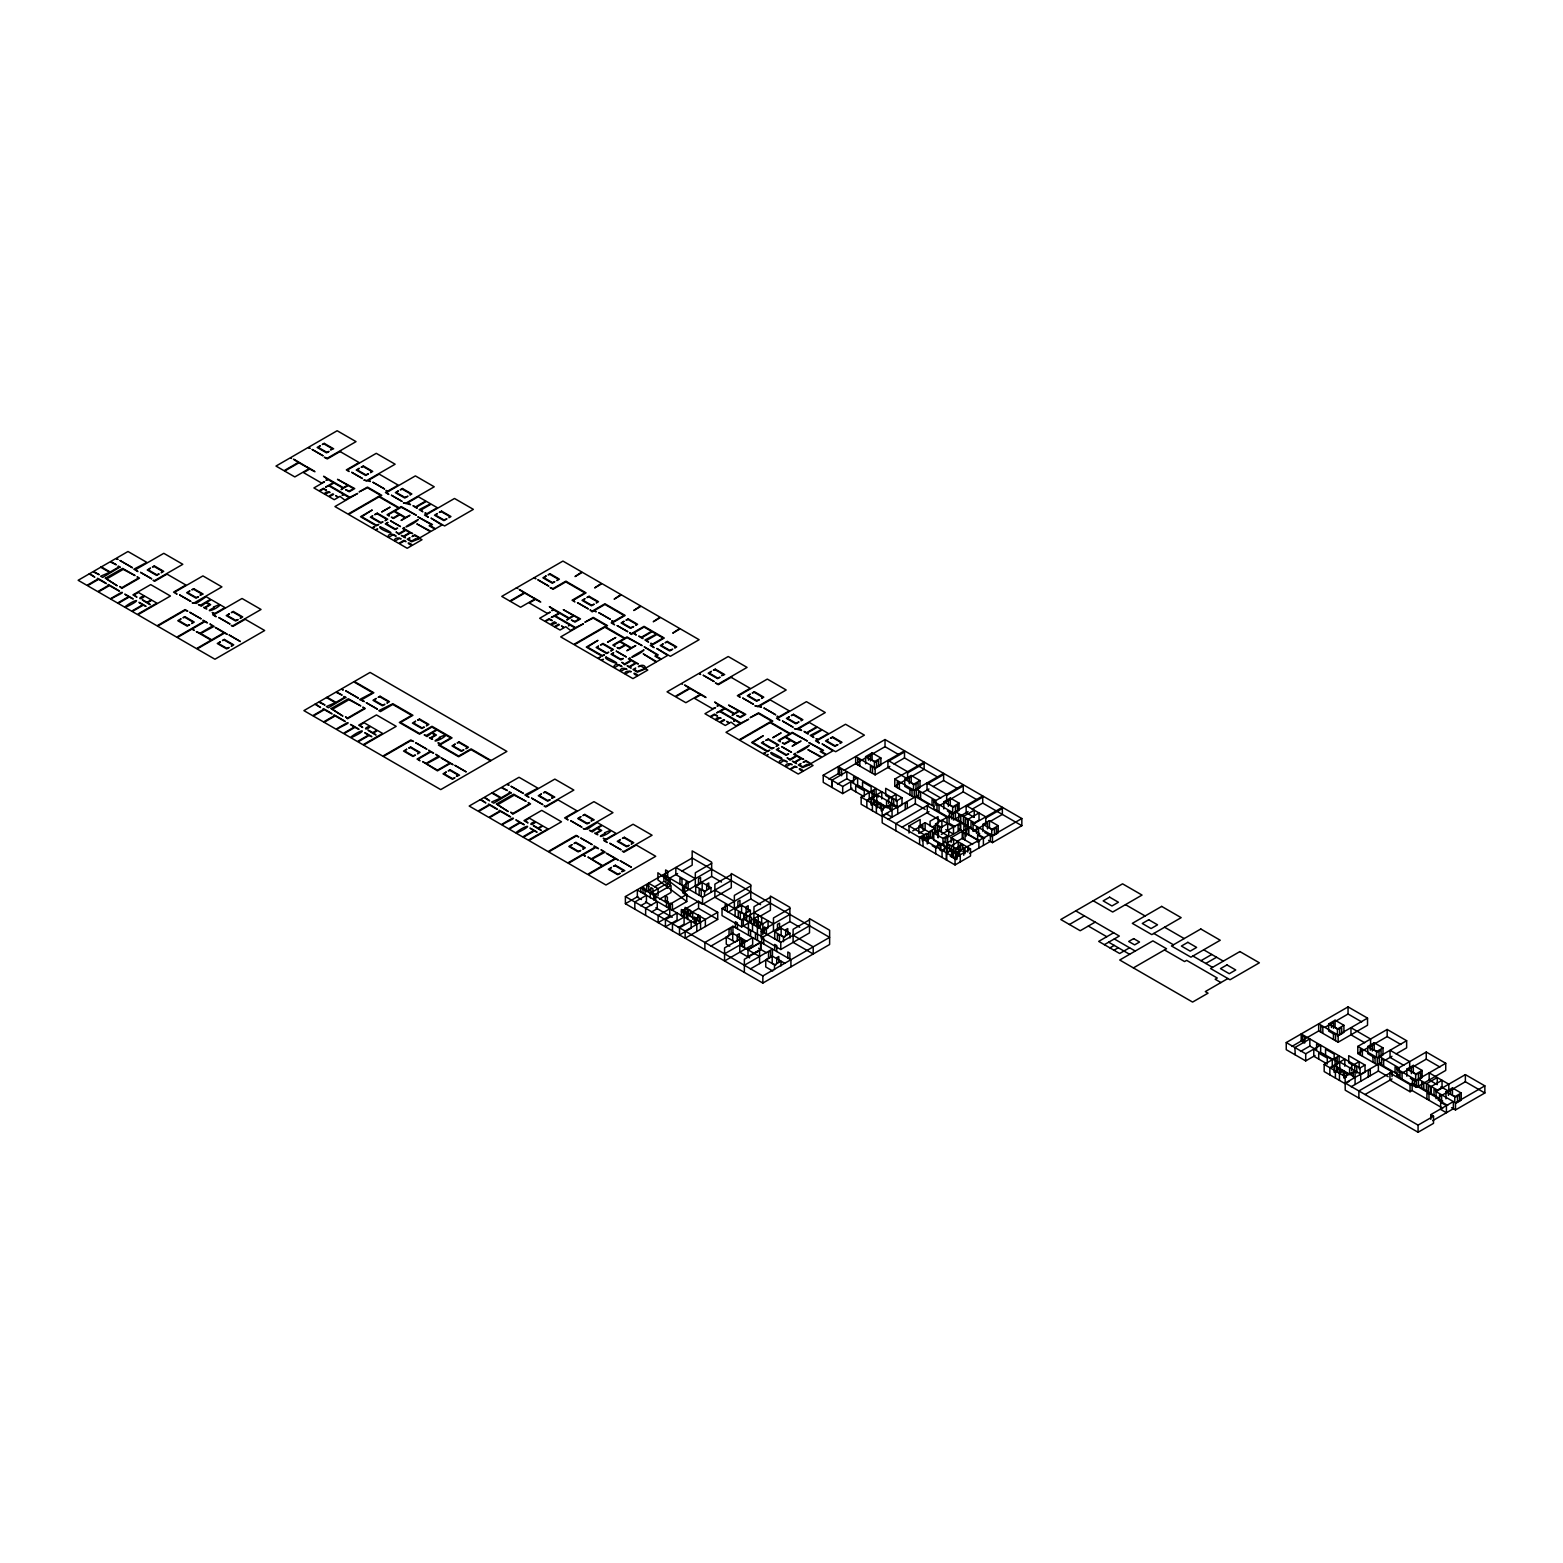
<?xml version="1.0" encoding="UTF-8"?>
<svg xmlns="http://www.w3.org/2000/svg" width="1563" height="1563" viewBox="0 0 1563 1563"><rect width="100%" height="100%" fill="white"/><g stroke="black" fill="none" stroke-linecap="round" stroke-linejoin="round"><path stroke-width="1.5" d="M340.695 451.199L327.292 458.936L324.322 457.236L327.292 458.213L356.032 441.626L337.159 430.743L308.419 447.331L310.197 448.366L307.813 447.682L290.952 457.431L291.421 458.428L290.327 457.783L275.987 466.067L284.036 470.697L298.357 462.414C278.839 450.027 326.022 478.141 298.982 462.785L284.642 471.049L294.821 476.93L309.161 468.646C301.561 463.176 324.83 477.379 309.767 469.017L303.515 472.612L321.372 482.928L324.537 481.814L313.909 487.949L318.989 490.88L323.443 488.301L326.53 490.274L323.267 489.102L319.594 491.231L324.518 494.084C325.28 489.688 333.212 493.439 328.816 492.306L325.143 494.436L328.582 496.409L332.724 493.849L333.661 494.396L329.187 496.78L334.267 499.691L337.94 497.581L335.732 495.588L338.546 497.229L340.011 496.37L344.837 500.14L349.233 497.601L344.173 494.69L342.063 495.197L343.567 494.338L328.894 485.859L325.514 487.109L333.31 482.596L328.25 479.665L325.964 480.271L327.624 479.313L323.58 476.266L343.313 487.656L347.631 485.155L337.51 479.333L354.762 488.574L349.213 491.778L345.599 489.688L349.213 491.075L353.531 488.574L348.256 485.526L341.086 489.668L342.688 488.008L333.935 482.967L329.519 485.507L349.858 497.249L357.673 493.439L334.951 506.568L348.002 514.09L380.532 495.315L367.481 487.773L359.119 491.896L367.481 487.07L381.763 495.315L379.692 496.506L399.171 507.76L401.242 506.549L416.344 515.262L401.242 507.272L394.638 511.081L405.638 517.431C420.681 509.46 390.809 526.672 405.032 517.802L399.835 514.794L393.505 518.467L391.317 517.197L393.505 517.744L399.229 514.442L394.032 511.453L388.308 514.735L389.265 516.005L387.077 514.735L398.545 508.112L379.067 496.858L348.608 514.461L371.72 527.806L374.788 526.751L372.346 528.157L375.12 529.759L377.66 529.017L375.745 530.111L387.839 537.105C389.363 529.388 401.984 539.86 393.036 534.8L388.445 537.457L394.208 540.778C395.087 534.878 405.091 540.485 399.405 538.473L394.814 541.13L398.78 543.416L403.86 540.329L406.048 541.599L403.996 541.13L399.405 543.768L407.201 548.281L411.792 545.624C405.091 542.381 409.232 541.814 412.398 545.272L422.01 539.723L419.9 538.493L411.597 541.794L407.24 539.176L409.955 537.731L408.588 539.235L411.694 541.032L415.875 538.61L417.165 539.352L419.275 538.141L414.898 535.601L412.007 536.558L414.723 534.78L419.9 537.789L430.392 531.713L416.852 523.898L431.017 531.361L434.924 529.115L429.161 525.793L431.232 524.582L417.79 516.825L432.482 524.582L430.392 525.793L435.53 528.763L441.88 525.09L431.017 518.115L444.615 525.969L473.355 509.362L454.501 498.48L425.761 515.067L428.34 517.275L424.511 515.067L426.523 513.914L424.882 512.977L427.148 513.563L437.308 507.682L431.154 504.146L420.994 510.007L422.831 511.785L419.158 509.655L430.548 503.794L426.367 501.371L416.207 507.252C421.014 511.003 407.533 502.7 415.582 506.881L425.742 501.02L418.278 496.721L408.119 502.583L410.541 504.673L403.332 502.837L405.501 503.384L434.24 486.796L415.387 475.894L386.647 492.501L388.816 494.455L385.416 492.501L387.409 491.329L385.944 490.469L388.034 490.977L398.194 485.116L379.184 474.136L369.024 479.997L370.372 481.502L363.847 480.036L366.387 480.798L395.126 464.211L376.273 453.329L347.533 469.916L349.116 471.538L346.302 469.916L359.08 462.531L340.07 451.551M566.451 581.534L553.048 589.271L550.098 587.571L553.048 588.567L565.826 581.182L586.086 592.865L573.289 600.251L574.871 601.892L572.058 600.251L584.836 592.865L565.826 581.905M731.738 676.974L718.335 684.711L715.385 682.992L718.335 683.988L747.075 667.401L728.221 656.519L699.482 673.106L700.634 674.474L698.856 673.458L681.996 683.187L682.464 684.184L681.37 683.559L667.049 691.823L675.079 696.473L689.4 688.189C669.882 675.802 717.085 703.917 690.025 688.541L675.685 696.824L685.864 702.705L700.204 694.421C692.624 688.951 715.874 703.155 700.81 694.773L694.578 698.387L712.415 708.684L715.58 707.59L704.952 713.724L710.032 716.636L714.506 714.057L717.573 716.049L714.311 714.877L710.637 717.007L715.561 719.84C716.323 715.444 724.255 719.214 719.859 718.081L716.186 720.211L719.625 722.184L723.767 719.625L724.704 720.172L720.25 722.536L725.31 725.466L728.983 723.337L726.775 721.344L729.608 722.985L731.054 722.145L735.88 725.896L740.276 723.376L735.235 720.445L733.731 721.325L734.61 720.094L719.937 711.634L716.557 712.865L724.353 708.371L719.293 705.441L717.026 706.046L718.667 705.089L714.623 702.041L734.356 713.431L738.674 710.931L728.553 705.089L745.805 714.35L740.256 717.554L736.642 715.463L740.256 716.831L744.574 714.35L739.299 711.282L732.129 715.424L733.731 713.783L724.978 708.723L720.563 711.282L740.901 723.024L748.716 719.214L725.994 732.324L739.045 739.866L771.575 721.071L758.524 713.549L750.162 717.671L758.524 712.826L772.806 721.071L770.735 722.282L790.214 733.535L792.304 732.324L807.387 741.038L792.304 733.047L785.681 736.857L796.7 743.207C811.744 735.235 781.852 752.428 796.075 743.558L790.898 740.569L784.548 744.222L782.36 742.972L784.548 743.519L790.272 740.217L785.075 737.208L779.351 740.51L780.308 741.78L778.12 740.51L789.608 733.887L770.11 722.634L739.651 740.217L762.764 753.561L765.831 752.506L763.389 753.913L766.163 755.535L768.078 754.421L766.788 755.886L778.882 762.861C780.406 755.163 793.027 765.616 784.098 760.575L779.488 763.213L785.251 766.534C786.13 760.634 796.134 766.261 790.448 764.248L785.857 766.905L789.823 769.191L794.903 766.104L797.091 767.374L795.039 766.886L790.448 769.543L798.244 774.037L802.835 771.399C796.134 768.156 800.276 767.589 803.46 771.028L813.073 765.479L810.943 764.268L802.64 767.57L798.283 764.952L800.998 763.506L799.631 765.01L802.737 766.808L806.918 764.385L808.208 765.128L810.337 763.897L805.941 761.376L803.069 762.314L805.766 760.556L810.943 763.545L821.454 757.488L807.915 749.673L822.06 757.137L825.967 754.87L820.204 751.549L822.275 750.357L808.833 742.581L823.525 750.357L821.435 751.549L826.573 754.519L832.923 750.865L822.06 743.89L835.658 751.725L864.398 735.138L845.544 724.255L816.804 740.842L819.383 743.05L815.554 740.842L817.566 739.69L815.945 738.732L818.191 739.319L828.351 733.457L822.197 729.901L812.037 735.782L813.874 737.541L810.201 735.431L821.591 729.55L817.41 727.147L807.25 733.008C812.076 736.779 798.595 728.475 806.645 732.656L816.804 726.795L809.341 722.477L799.181 728.338L801.585 730.449L794.375 728.612L796.544 729.159L825.284 712.552L806.43 701.67L777.69 718.257L779.859 720.23L776.459 718.257L778.472 717.104L776.987 716.245L779.077 716.753L789.237 710.872L770.227 699.911L760.067 705.773L761.415 707.258L754.89 705.812L757.449 706.574L786.189 689.986L767.316 679.084L738.576 695.691L740.159 697.313L737.345 695.691L750.123 688.306L731.113 677.326M852.03 788.201L842.691 793.594L823.232 782.36L823.232 775.228L885.029 739.553L1021.831 818.543L1021.831 825.674L992.466 842.633L988.578 840.366M865.628 763.76L865.628 756.629L872.095 752.897L880.887 757.977L880.887 765.108L876.042 767.902M625.395 896.576L692.175 858.028L829.621 937.37L762.842 975.937L625.395 896.576L625.395 903.707L762.842 983.068L829.621 944.501L829.621 930.239L809.517 918.634L809.517 932.896L780.777 949.503L763.096 939.285M828.839 779.136L839.722 772.845M843.844 770.481L885.029 746.684L898.666 754.558M823.232 775.228L831.887 780.23L846.833 771.594L846.833 778.726L837.494 784.118M625.395 903.707L637.919 896.478M646.261 891.652L650.442 889.249M654.623 886.846L662.966 882.02M669.218 878.406L677.58 873.58M681.742 871.177L692.175 865.16L692.175 850.897L711.653 862.151L711.653 876.394L682.914 893.001L702.549 904.332L731.289 887.745L731.289 873.483L750.768 884.717L750.768 898.979L728.182 912.03M865.628 756.629L874.42 761.709L880.887 757.977M832.2 787.537L832.2 780.406L842.691 786.463L857.638 777.827L857.638 784.958L878.386 796.954M889.835 766.417L875.143 774.877L855.664 763.643L855.664 756.512L875.143 767.765L904.508 750.807L904.508 757.938L937.78 777.143M711.653 863.323L695.32 872.76L695.32 885.83M887.94 761.572L904.508 751.998M640.615 905.778L646.437 902.418L646.437 895.286L634.812 902.007L634.812 909.138M659.586 899.096L671.015 892.493L671.015 885.361L653.881 895.267L653.881 900.014M711.653 869.262L682.914 885.869L682.914 890.617M894.016 763.994L904.508 757.938M695.711 893.411L695.711 886.28L702.178 882.548L710.97 887.628L710.97 892.375M651.439 912.03L657.261 908.67L657.261 901.538L645.636 908.259L645.636 915.39M640.791 892.453L640.791 887.706L669.648 904.371L686.782 894.466M888.077 812.916L882.118 816.355L861.154 804.261L861.154 797.13L876.101 788.494L876.101 795.626L866.762 801.018M894.778 779.097L924.143 762.138L924.143 769.27L894.778 786.228L894.778 779.097L914.257 790.331L943.622 773.392L943.622 780.523L957.357 788.455M731.289 874.674L714.877 884.15L714.877 897.221L734.356 908.455L734.356 895.384L750.768 885.908M907.575 772.904L924.143 763.33M671.543 910.389L686.782 901.597L686.782 894.407L657.906 872.779L657.906 879.91L686.782 901.538M695.711 886.28L704.503 891.359L710.97 887.628M911.776 790.409L904.743 786.345L904.743 779.214L911.19 775.482L920.001 780.562L920.001 787.693L915.156 790.487M907.243 778.941L909.314 777.749L909.314 783.688M663.435 874.616L702.549 897.201L731.289 880.614M717.691 912.304L685.161 931.079L685.161 938.21L717.691 919.435L717.691 912.304L698.563 901.265L681.409 911.151L700.556 922.209L700.556 929.34M690.944 912.792L698.563 908.396L717.691 919.435M904.743 779.214L913.534 784.294L920.001 780.562M876.433 805.941L881.044 803.284L881.219 810.884M888.624 799.846L886.573 801.038L886.573 806.977L888.624 805.785M861.154 797.13L882.118 809.224L892.043 803.499L892.082 817.156L885.811 813.522M839.605 774.545L839.605 768.605L841.656 769.797L841.656 775.736L838.198 773.744L838.198 766.612L897.084 800.608L902.007 797.755L902.007 804.886L897.084 807.739L890.851 804.144M678.264 927.523L684.086 924.163L684.086 917.032L672.461 923.753L672.461 930.884M927.035 784.138L943.622 774.584M888.175 806.918L890.246 805.726L890.246 809.693M749.869 922.17L741.663 926.918L722.028 915.586L722.028 908.455L750.768 891.848M918.458 795.039L882.196 815.749L955.052 857.813L970.506 848.885L970.506 856.016L955.052 864.945L882.196 822.861L882.118 809.224M922.639 792.617L928.93 788.983M933.131 786.56L943.622 780.523M888.136 819.442L915.351 803.734L925.101 809.36M742.171 920.236L735.118 916.172L735.118 909.041L741.585 905.309L750.377 910.389L750.377 917.52M951.496 818.973L951.496 813.034L949.444 811.842L949.444 817.781L933.893 808.794L933.893 801.663L963.257 784.724L963.257 791.855L940.184 805.16M770.403 897.24L753.991 906.716L753.854 923.401M946.67 795.469L963.257 785.915M735.118 909.041L743.929 914.121L750.377 910.389M943.837 808.911L943.837 801.78L950.304 798.068L959.096 803.128L959.096 810.259L952.649 813.991L947.373 810.943M722.028 908.455L741.663 919.786L770.403 903.18M902.066 827.179L929.008 811.607M790.917 966.852L790.917 959.721L732.949 926.253L704.874 942.469L704.874 949.601M909.002 833.04L909.002 825.909L920.158 819.481L920.158 826.593L912.714 830.891M759.09 915.605L748.443 921.76L748.443 928.891M760.146 916.25L770.403 910.311L770.403 896.068L789.882 907.302L789.882 921.564L761.142 938.152L761.142 931.02L789.882 914.433M729.784 946.182L726.267 944.15L726.267 937.019L732.715 933.287L746.743 941.356M710.891 946.123L728.944 935.709M925.12 822.685L925.12 829.816L918.849 833.431L918.849 826.299L925.12 822.685L934.967 828.37L934.967 833.118M943.837 801.78L952.649 806.86L959.096 803.128M920.783 826.378L922.834 825.205L922.834 829.152M933.893 801.663L953.371 812.916L982.717 795.958L982.717 803.089L1021.831 825.674M935.553 831.047L935.553 823.916L949.112 816.101L979.727 833.763L977.637 834.955L977.637 842.086L979.727 840.894M789.882 908.494L773.47 917.969L773.47 931.04M966.149 806.723L982.717 797.15M932.036 827.198L938.034 823.721L938.034 816.609L930.044 821.22L930.044 825.967M934.967 828.37L928.696 831.985L928.696 836.752M909.002 825.909L924.182 834.681L926.312 833.45L926.312 838.608M922.326 836.928L923.87 836.049L923.87 840.015M926.312 834.642L928.461 833.392L928.461 837.358M935.553 823.916L941.375 827.276L947.706 823.623L947.706 830.754L941.375 834.408M968.044 811.568L953.371 820.047L953.371 812.916M972.245 809.146L982.717 803.089M762.744 931.001L768.078 927.914L768.078 920.783L757.41 926.937L757.41 934.068M724.568 953.84L752.663 937.624L752.663 944.755L724.568 960.971L724.568 947.901L739.787 939.129L739.787 952.199L749.673 957.904M960.268 861.936L960.268 854.805L928.188 836.283L922.991 839.292L922.991 846.423M933.756 833.079L942.958 838.393L942.958 845.524L933.756 840.21L933.756 833.079L938.425 830.383L947.647 835.697L947.647 842.828M925.218 839.194L927.269 838.002L927.269 843.942M935.944 833.001L937.995 831.809L937.995 837.748M928.696 839.116L932.877 836.713M774.701 939.011L774.701 931.88L781.148 928.148L789.96 933.228L789.96 937.995M748.013 949.816L760.868 942.372L760.868 949.503L753.522 953.762M942.958 838.393L947.647 835.697M973.632 823.213L979.024 820.087L979.024 812.955L968.239 819.188L968.239 826.319M951.105 842.457L951.105 837.69L968.826 827.472L968.826 834.603M809.517 919.826L793.105 929.301L793.105 942.372L813.209 953.977L813.209 946.846L793.105 935.241M985.784 818.055L1002.352 808.481M748.013 956.576L760.575 949.327L760.575 942.196L748.013 949.444L748.013 956.947M774.701 931.88L783.493 936.96L789.96 933.228M982.951 831.496L982.951 824.365L989.418 820.634L998.21 825.713L998.21 832.845L993.365 835.638M761.142 931.02L780.777 942.372L809.517 925.765M983.479 825.323L973.007 831.379L973.065 823.154L971.014 821.962L971.014 827.902M985.413 824.131L987.484 822.939L987.484 828.878M989.77 821.689L1002.352 814.421L1002.352 807.309L973.007 824.248L992.466 835.502L1021.831 818.543M957.005 841.422L962.906 838.002M947.276 847.302L942.059 850.311L942.059 857.442M744.359 965.27L772.435 949.054L772.435 956.185L750.377 968.923M946.65 852.949L951.847 849.94L951.847 857.071M958.139 848.279L960.19 847.087M772.767 971.014L765.733 966.95L765.733 959.819L772.2 956.087L784.763 963.296M982.951 824.365L991.743 829.445L998.21 825.713M969.822 853.261L990.356 841.402L990.356 834.271L956.243 852.48L956.243 859.611M765.733 959.819L774.525 964.899L780.992 961.167L780.992 965.914M1069.424 924.495L1084.37 915.879M1095.175 922.111L1080.228 930.727L1060.789 919.513L1122.566 883.837L1142.045 895.071L1112.68 912.03L1093.221 900.776M1113.638 932.759L1098.691 941.395L1119.655 953.508L1129.58 947.784M1104.377 944.677L1119.323 936.042L1075.735 910.877M1109.925 947.881L1114.224 945.4M1113.989 950.226L1118.268 947.745M1133.39 967.907L1166.545 948.761L1152.888 940.867L1119.733 960.014L1192.589 1002.078L1208.043 993.169L1205.307 991.587L1227.893 978.536M1200.99 960.698L1211.774 954.465M1205.776 963.453L1216.561 957.24M1315.05 1055.513L1305.711 1060.906L1286.251 1049.691L1286.251 1042.56L1348.048 1006.885L1367.527 1018.119L1367.527 1025.25L1338.162 1042.208L1318.684 1030.955L1291.859 1046.448M1333.923 1034.12L1328.648 1031.072L1328.648 1023.941L1335.095 1020.229L1343.906 1025.289L1343.906 1032.42L1339.061 1035.234M1324.975 1027.321L1333.493 1022.339L1333.493 1028.278M1335.466 1021.284L1348.048 1014.016L1361.686 1021.889M1286.251 1042.56L1294.906 1047.542L1309.853 1038.926L1309.853 1046.057L1300.514 1051.45M1328.648 1023.941L1337.44 1029.021L1343.906 1025.289M1295.219 1047.738L1305.711 1053.775L1320.657 1045.159L1320.657 1052.29L1339.12 1062.938L1339.12 1055.806L1324.174 1064.442L1324.174 1071.573L1345.137 1083.687L1349.436 1081.205M1318.684 1030.955L1318.684 1023.824L1338.162 1035.077L1367.527 1018.119M1357.798 1046.409L1377.277 1057.663L1377.277 1064.794L1357.798 1053.54L1357.798 1046.409L1387.163 1029.47L1406.641 1040.704L1406.641 1047.835L1396.15 1053.892M1329.781 1068.33L1339.12 1062.938M1374.795 1057.721L1367.762 1053.657L1367.762 1046.526L1374.209 1042.795L1383.001 1047.874L1383.001 1055.005L1378.156 1057.799M1357.798 1053.54L1387.163 1036.582L1400.78 1044.455M1367.762 1046.526L1376.554 1051.606L1383.001 1047.874M1351.643 1067.158L1349.592 1068.35L1349.592 1074.289L1351.643 1073.117M1377.277 1057.663L1406.641 1040.704M1324.174 1064.442L1345.137 1076.555L1355.062 1070.831L1355.101 1084.468M1302.624 1041.876L1302.624 1035.917L1304.675 1037.109L1304.675 1043.049L1301.197 1041.056L1301.197 1033.925L1360.084 1067.92L1365.027 1065.067L1365.027 1072.198L1361.744 1074.094M1351.194 1074.25L1353.265 1073.058L1353.265 1077.024M1381.477 1062.371L1345.215 1083.061L1418.071 1125.126L1433.525 1116.216L1433.525 1123.348L1418.071 1132.257L1345.215 1090.193L1345.137 1076.555M1384.662 1060.515L1391.949 1056.314M1351.155 1086.754L1378.371 1071.046L1388.12 1076.673M1392.027 1076.555L1392.027 1071.808L1358.872 1090.954L1358.872 1098.086M1445.736 1063.289L1426.257 1052.036L1396.912 1068.994L1416.391 1080.228L1445.736 1063.289L1445.736 1070.421L1416.391 1087.36L1396.912 1076.125L1397.127 1067.978L1395.075 1066.806L1395.075 1072.746M1406.856 1076.243L1406.856 1069.112L1413.323 1065.38L1422.115 1070.46L1422.115 1077.591L1417.27 1080.385M1409.318 1068.877L1411.389 1067.685L1411.389 1073.625M1365.085 1094.491L1392.027 1078.939M1396.912 1076.125L1398.924 1074.953L1379.289 1063.621L1379.289 1056.49L1398.924 1067.822L1398.924 1072.589M1402.499 1072.882L1426.257 1059.167L1439.894 1067.041M1406.856 1069.112L1415.668 1074.191L1422.115 1070.46M1440.656 1109.417L1442.727 1108.206L1412.131 1090.544L1410.06 1091.736L1389.956 1080.131L1389.956 1073L1410.06 1084.605L1412.131 1083.413L1442.727 1101.075L1440.656 1102.286L1440.656 1109.417L1446.42 1112.739L1446.42 1105.608L1440.656 1102.286M1436.651 1090.525L1442.043 1087.418L1442.043 1080.287L1431.259 1086.5L1431.259 1093.631M1484.85 1085.855L1465.371 1074.621L1436.006 1091.56L1455.485 1102.814L1484.85 1085.855L1484.85 1092.986L1455.485 1109.945L1451.597 1107.698M1445.97 1098.809L1445.97 1091.697L1452.437 1087.965L1461.229 1093.045L1461.229 1100.157L1456.384 1102.97M1439.816 1096.503L1465.371 1081.752L1484.85 1092.986M1445.97 1091.697L1454.762 1096.757L1461.229 1093.045M1430.79 1119.382L1430.79 1114.634L1453.375 1101.583L1453.375 1108.714L1432.743 1120.632M963.257 791.855L976.875 799.728M940.789 798.009L927.035 790.077L927.035 782.946L946.67 794.297L946.67 801.428M974.003 817.195L966.149 812.662L966.149 805.531L985.784 816.863L985.784 823.994M1125.477 904.645L1145.112 915.977M1164.572 927.23L1184.207 938.562M1203.686 949.796L1223.321 961.147M1364.694 1042.755L1350.96 1034.823L1350.96 1027.692L1370.575 1039.024L1370.575 1046.155M1403.808 1065.341L1390.054 1057.409L1390.054 1050.277L1409.689 1061.609L1409.689 1068.74M1440.949 1086.793L1448.803 1091.326L1448.803 1084.194L1429.168 1072.863L1429.168 1079.974L1437.257 1084.644L1437.257 1077.513L1426.472 1083.745L1426.472 1090.876M875.612 762.06L872.095 760.028L872.095 752.897M914.707 784.646L911.19 782.614L911.19 775.482M953.821 807.211L950.304 805.179L950.304 798.068M992.935 829.797L989.418 827.765L989.418 820.634M1338.631 1029.372L1335.095 1027.34L1335.095 1020.229M1377.726 1051.958L1374.209 1049.926L1374.209 1042.795M1416.84 1074.543L1413.323 1072.511L1413.323 1065.38M1455.954 1097.128L1452.437 1095.096L1452.437 1087.965M955.384 811.764L974.999 823.095M1418.383 1079.076L1438.019 1090.407M934.107 800.666L932.056 799.475L932.056 805.414M984.71 832.512L989.985 835.56M1410.373 1078.275L1415.668 1081.322L1415.668 1074.191M934.107 806.606L916.27 796.309L916.27 789.178L935.905 800.51L935.905 805.258M974.999 830.227L955.384 818.875L955.501 806.391L957.572 805.219L957.572 811.158M1153.807 933.443L1173.442 944.775M1192.921 956.028L1212.536 967.36M1438.019 1097.539L1418.383 1086.207L1418.52 1073.722L1420.591 1072.531L1420.591 1078.47M1392.027 1071.808L1378.371 1063.915L1378.371 1071.046M894.778 786.228L914.257 797.462L914.257 790.331M978.848 834.759L984.69 838.12M1437.94 1099.805L1447.709 1105.451M977.637 834.955L983.401 838.296L983.401 845.407M955.227 826.749L949.112 823.213L949.112 816.101M959.311 829.113L963.394 831.457M967.477 833.821L977.676 839.722M902.007 797.755L885.693 788.319L885.693 795.45L889.777 797.814M1365.027 1065.067L1348.713 1055.65L1348.713 1062.781L1352.796 1065.126M941.102 820.985L927.25 812.994L927.25 805.863L947.041 817.293L947.041 824.424M1164.474 949.952L1184.578 961.558L1186.649 960.366L1217.264 978.028L1215.174 979.239L1220.937 982.56M972.635 844.411L962.222 838.413L962.222 831.282L978.887 840.894L978.887 848.025M945.771 829.621L953.508 834.095L953.508 826.983L941.883 820.262L941.883 827.394M855.645 777.866L853.593 776.674L853.593 782.633M1318.664 1045.198L1316.613 1044.006L1316.613 1049.945M951.105 837.69L970.506 848.885M1430.79 1114.634L1433.525 1116.216M846.833 778.726L852.245 781.852M1309.853 1046.057L1315.245 1049.164M892.082 810.025L871.138 797.931L871.138 805.062M1355.101 1077.356L1334.157 1065.243L1334.157 1072.374M887.237 807.856L876.765 801.819L876.765 794.688L897.709 806.782L897.709 813.913M918.849 826.299L929.047 832.102M960.21 850.096L962.28 851.268M1114.302 938.953L1135.246 951.046M1349.338 1074.641L1339.784 1069.131L1339.784 1062L1360.728 1074.094L1360.728 1081.225M878.211 803.206L880.282 804.398L880.282 808.364M881.219 804.945L883.271 806.137L883.271 810.083M1341.23 1070.518L1343.301 1071.71L1343.301 1075.676M1088.317 926.058L1106.78 936.725M946.572 848.084L944.501 846.892L944.501 850.858M951.418 850.878L949.366 849.686L949.19 845.759L947.139 844.567L947.276 854.433M953.606 852.148L955.657 853.32M1108.675 942.196L1129.619 954.29M932.212 845.72L936.217 848.045M950.245 856.153L955.657 859.279L955.833 848.416L962.749 844.43L962.749 849.178M711.653 876.394L721.481 882.06M750.768 898.979L760.595 904.645M789.882 921.564L799.709 927.23M491.056 760.497L471.088 748.872L458.662 756.043L439.652 745.063L452.059 737.892L431.974 726.287L419.548 733.457L400.538 722.477L412.945 715.307L392.86 703.721L378.793 710.637L380.434 711.595L392.782 704.464L411.636 715.366L399.307 722.477L419.548 734.18L431.896 727.049L436.37 729.647L426.328 735.45L424.198 734.923L427.051 736.564L431.74 733.027L435.198 735.02L430.392 737.795C426.386 736.798 436.194 741.35 431.017 738.146L436.429 735.02L432.365 732.676L436.995 729.999L445.357 734.825L439.262 737.365L440.102 737.853C427.813 743.714 441.391 740.608 445.963 735.177L450.75 737.951L440.707 743.734L437.933 742.855L440.082 744.105L438.422 745.063L458.662 756.766L471.01 749.634L490.43 760.849M695.32 878.699L675.841 867.445L675.841 874.577L689.478 882.45M714.877 890.089L734.356 901.323M753.991 912.655L773.47 923.909M753.854 918.634L762.822 923.831L762.822 930.942M705.695 891.711L702.178 889.679L702.178 882.548M746.86 915.488L741.585 912.44L741.585 905.309M784.665 937.312L781.148 935.28L781.148 928.148M762.803 937.194L743.324 925.941L743.324 918.829L762.803 930.063L762.803 934.811M101.341 566.881L110.172 571.98L118.905 566.959C115.584 564.751 122.656 567.799 119.511 567.31L102.709 577.411L100.657 576.219L109.566 572.351L100.735 567.252M327.097 697.235L335.947 702.334L344.661 697.293C341.34 695.086 348.412 698.133 345.267 697.645L328.464 707.746L326.413 706.554L335.322 702.686L326.491 697.586M492.384 792.656L501.235 797.755L509.948 792.715C506.627 790.526 513.699 793.574 510.554 793.086L493.752 803.167L491.7 801.995L500.609 798.107L491.778 793.008M758.583 948.194L766.495 952.746M648.84 886.397L646.769 885.225L646.769 891.164M686.235 908.377L705.362 919.415L705.362 926.546M775.717 965.25L772.2 963.218L772.2 956.087M726.267 937.019L735.059 942.098L741.507 938.367L741.507 945.498M739.787 945.068L759.559 956.478M641.436 899.546L637.352 897.162L637.352 890.031L696.805 924.358L696.805 931.489M645.539 901.91L651.693 905.446M655.796 907.829L672.207 917.286M1465.371 1074.621L1465.371 1081.752M1459.568 1101.114L1459.568 1095.175L1457.517 1096.366L1457.517 1102.306M1455.485 1102.814L1455.485 1109.945M1454.762 1096.757L1454.762 1101.524M1450.484 1090.271L1450.484 1094.217M1448.432 1091.462L1448.432 1095.409M1441.594 1101.915L1441.594 1095.976L1439.543 1094.784L1439.543 1100.723M1436.006 1098.691L1436.084 1090.486L1434.013 1089.294L1434.013 1095.233M1430.36 1093.104L1430.36 1087.164L1428.289 1085.972L1428.289 1091.931M1428.973 1100.274L1428.973 1094.315L1426.921 1093.143L1426.921 1099.082M1426.257 1052.036L1426.257 1059.167M1423.776 1089.313L1423.776 1083.374L1421.724 1082.182L1421.724 1088.122M1418.071 1125.126L1418.071 1132.257M1416.391 1080.228L1416.391 1087.36M1414.515 1086.285L1414.515 1080.346L1412.464 1079.154L1412.464 1085.093M1412.131 1083.413L1412.131 1090.544M1410.06 1084.605L1410.06 1091.736M1402.07 1079.095L1402.07 1073.156L1400.018 1071.964L1400.018 1077.903M1387.163 1029.47L1387.163 1036.582M1383.626 1066.142L1383.626 1060.183L1381.575 1059.011L1381.575 1064.95M1381.086 1056.119L1381.086 1050.18L1379.015 1051.371L1379.015 1057.311M1376.554 1051.606L1376.554 1056.354M1375.03 1063.485L1375.03 1057.545L1372.978 1056.354L1372.978 1062.293M1372.334 1051.02L1372.334 1045.08L1370.263 1046.272L1370.263 1050.219M1370.302 1075.696L1370.302 1069.756L1368.25 1070.948L1368.25 1076.887M1362.369 1056.178L1362.369 1050.238L1360.318 1049.047L1360.318 1054.986M1360.084 1067.92L1360.084 1075.051M1359.126 1068.799L1359.126 1061.668L1351.643 1065.986L1351.643 1070.733M1356.782 1073.136L1356.782 1067.197L1354.73 1066.005L1354.73 1071.944M1348.048 1006.885L1348.048 1014.016M1346.29 1077.415L1346.29 1073.449L1344.239 1072.257L1344.239 1078.196M1344.805 1066.22L1344.805 1059.108L1329.859 1067.724L1329.859 1074.856M1344.063 1077.747L1344.063 1070.616L1339.452 1073.273L1339.452 1080.404M1341.699 1033.69L1341.699 1027.751L1339.647 1028.942L1339.647 1034.882M1339.999 1073.019L1339.999 1068.271L1335.408 1070.929L1335.408 1078.06M1339.159 1073.293L1339.159 1069.326L1337.107 1068.135L1337.107 1072.101M1338.162 1035.077L1338.162 1042.208M1337.44 1029.021L1337.44 1036.152M1337.166 1064.071L1337.166 1058.131L1335.095 1059.323L1335.095 1065.263M1336.697 1068.936L1336.697 1064.97L1334.646 1066.161L1334.646 1072.101M1335.525 1040.684L1335.525 1034.745L1333.454 1033.553L1333.454 1039.493M1334.157 1058.092L1334.157 1054.126L1325.561 1049.183L1325.561 1055.123M1332.262 1066.904L1332.262 1059.773L1313.78 1049.125L1313.78 1056.236L1327.28 1064.032L1327.28 1058.092L1318.703 1053.13L1318.703 1059.089M1331.422 1023.531L1331.422 1027.497M1322.826 1033.358L1322.826 1027.419L1320.774 1026.227L1320.774 1032.166M1305.711 1053.775L1305.711 1060.906M1294.906 1047.542L1295.219 1054.849M996.549 833.802L996.549 827.862L994.498 829.054L994.498 834.994M992.466 835.502L992.466 842.633M991.743 829.445L991.743 836.576M978.575 834.603L978.575 828.664L976.523 827.472L976.523 833.411M974.237 817.332L974.237 810.201L963.453 816.414L963.453 823.545M968.259 834.916L968.259 828.976L966.188 830.168L966.188 836.107M967.771 847.322L967.771 852.069M967.341 825.792L967.341 819.852L965.27 818.66L965.27 824.6M965.954 830.969L965.954 827.003L963.902 825.811L963.902 829.777M965.035 840.034L965.035 834.095L962.984 832.903L962.984 838.843M965.035 848.885L965.035 853.652M963.746 848.142L963.746 855.274M962.28 849.295L962.28 845.329L960.21 844.137L960.19 851.054M960.776 822.001L960.776 816.062L958.705 814.87L958.705 820.809M960.17 830.266L960.17 824.307L958.119 825.498L958.119 831.438M959.565 855.313L959.565 850.565L943.818 841.48L943.818 846.228M959.154 855.957L959.154 851.991L957.103 853.183L957.103 859.122M958.197 848.924L958.197 841.793L951.281 845.778L951.281 850.546M955.423 853.32L955.423 849.354L953.352 848.181L953.606 858.087M955.052 857.813L955.052 864.945M953.586 846.267L953.586 839.136L946.67 843.121L946.65 860.08M952.649 806.86L952.649 813.991M951.554 856.895L951.554 849.764L946.338 852.773L946.338 859.904M948.37 800.373L948.37 806.313M947.217 843.082L947.217 837.123L945.146 838.315L945.146 842.281M941.375 827.276L941.375 832.024M940.906 850.76L940.906 843.629L935.69 846.638L935.69 853.769M940.027 850.233L940.027 844.294L937.956 843.102L937.956 847.068M939.5 831.34L939.5 827.374L937.429 826.202L937.429 832.141M939.05 811.783L939.05 805.844L936.999 804.652L936.999 810.591M938.425 830.383L938.425 837.514M932.642 836.83L932.642 830.891L930.591 832.083L930.591 838.022M928.188 836.283L928.188 843.414M924.182 834.681L924.182 839.429M922.326 840.894L922.326 835.736L919.591 837.338L919.591 844.469M920.607 798.81L920.607 792.871L918.556 791.679L918.556 797.618M918.067 788.807L918.067 782.868L916.016 784.04L916.016 789.979M915.351 803.734L915.351 796.602L929.008 804.496L895.853 823.623L895.853 830.754M913.534 784.294L913.534 789.041M912.011 796.173L912.011 790.233L909.959 789.041L909.959 794.981M907.282 808.384L907.282 802.444L905.231 803.636L905.231 809.575M899.35 788.866L899.35 782.926L897.299 781.734L897.299 787.674M897.084 800.608L897.084 807.739M896.107 801.467L896.107 794.336L888.624 798.654L888.624 803.421M893.762 805.824L893.762 799.885L891.711 798.693L891.711 804.632M885.029 739.553L885.029 746.684M881.786 798.908L881.786 791.777L866.84 800.412L866.84 807.543M878.68 766.378L878.68 760.439L876.628 761.63L876.628 767.57M876.999 808.091L876.999 800.959L872.388 803.616L872.388 810.748M876.433 813.073L876.159 802.014L874.088 800.823L874.088 804.789M875.143 767.765L875.143 774.877M874.42 761.709L874.42 768.84M874.147 796.759L874.147 790.819L872.095 792.011L872.095 797.951M873.678 801.604L873.678 797.658L871.626 798.83L871.626 804.789M872.506 773.353L872.506 767.413L870.454 766.222L870.454 772.161M871.138 792.754L871.138 786.814L862.542 781.852L862.542 787.791M870.474 760.966L870.474 755.027L868.422 756.199L868.422 760.165M869.243 799.592L869.243 792.461L850.78 781.793L850.78 788.924L864.28 796.72L864.28 790.78L855.684 785.818L855.684 791.757M859.806 766.026L859.806 760.087L857.755 758.895L857.755 764.835M842.691 786.463L842.691 793.594M831.887 780.23L831.887 787.361M789.882 959.115L789.882 953.176L787.83 951.984L787.83 957.924M787.752 934.498L787.752 928.559L785.701 929.751L785.701 935.69M783.493 936.96L783.493 941.708M780.777 942.372L780.777 949.503M779.546 929.086L779.546 923.147L777.475 924.339L777.475 930.278M779.429 941.59L779.429 935.651L777.378 934.459L777.378 940.398M778.784 962.437L778.784 956.497L776.733 957.689L776.733 963.629M776.752 951.535L776.752 945.595L774.681 944.404L774.681 950.343M774.525 964.899L774.525 969.646M770.579 957.025L770.579 951.066L768.527 952.258L768.527 958.197M766.378 934.049L766.378 928.109L764.327 926.918L764.327 932.857M763.721 944.013L763.721 938.074L761.669 936.882L761.669 942.821M762.842 975.937L762.842 983.068M761.669 923.147L761.669 917.207L758.231 915.234L758.231 921.174M760.341 928.637L760.341 922.698L758.289 921.506L758.289 927.445M759.559 963.609L759.559 950.538L744.359 959.311L744.359 972.381M757.918 928.129L757.918 920.998L752.506 924.124L752.506 931.235M757.508 940.438L757.508 934.498L755.457 933.306L755.457 939.246M756.609 926.488L756.609 920.548L754.558 919.357L754.558 925.296M751.51 923.538L751.51 917.598L749.459 916.406L749.459 922.346M750.592 936.432L750.592 930.493L748.521 929.301L748.521 935.241M748.189 911.659L748.189 905.719L746.118 906.911L746.118 912.851M746.606 920.705L746.606 914.765L744.555 913.574L744.555 919.532M744.457 947.764L744.457 941.825L742.405 940.633L742.405 946.572M743.929 914.121L743.929 918.868M741.663 919.786L741.663 926.918M740.315 919.005L740.315 913.066L738.264 911.874L738.264 917.813M739.963 906.247L739.963 900.308L737.912 901.499L737.912 907.439M739.319 939.637L739.319 933.697L737.248 934.889L737.248 940.828M737.423 928.832L737.423 922.893L735.372 921.701L735.372 927.641M732.949 926.253L732.949 933.385M732.715 933.287L732.715 940.418M731.113 934.225L731.113 928.285L729.042 929.477L729.042 935.416M727.264 911.463L727.264 905.524L725.212 904.352L725.212 910.291M708.762 888.898L708.762 882.958L706.71 884.15L706.71 890.089M704.503 891.359L704.503 896.107M702.549 897.201L702.549 904.332M701.201 896.42L701.201 890.48L699.149 889.288L699.149 895.228M700.556 883.486L700.556 877.546L698.505 878.738L698.505 884.678M699.99 921.877L699.99 915.938L697.938 914.765L697.938 920.705M699.716 923.284L699.716 916.152L694.89 918.946L694.89 923.694M698.563 901.265L698.563 908.396M696.258 924.046L696.258 918.106L694.187 916.914L694.187 922.854M692.663 919.22L692.663 912.089L687.837 914.863L687.837 919.611M690.494 916.406L690.494 910.467L688.443 909.275L688.443 915.215M688.15 888.898L688.15 882.958L686.098 881.766L686.098 887.706M687.173 914.472L687.173 908.533L685.102 907.341L685.102 913.28M686.743 918.556L686.743 912.616L684.692 911.444L684.692 917.383M683.422 916.641L683.422 910.701L681.351 909.51L681.409 915.918M681.976 885.322L681.976 879.383L679.925 878.191L679.925 884.13M672.442 910.311L672.442 904.371L670.39 903.18L670.39 909.119M669.648 904.371L669.648 909.119M668.554 908.044L668.554 902.105L666.483 900.933L666.483 906.872M667.694 877.077L667.694 871.138L665.623 869.946L665.623 875.886M667.381 888.018L667.381 883.251L650.228 893.157L650.228 897.904M667.381 903.043L667.381 897.103L665.31 895.931L665.31 901.871M658.043 895.775L658.043 888.644L648.586 883.193L648.84 892.356M655.776 900.679L655.776 894.739L653.705 893.548L653.705 899.487M652.943 894.72L652.943 888.78L650.892 887.589L650.892 893.528M645.031 894.485L645.031 888.546L642.979 887.354L642.979 893.294M89.169 573.914L78.15 580.283L86.942 585.344L97.961 578.994C93.292 574.969 118.475 590.755 98.586 579.345L87.548 585.715L97.766 591.596L108.785 585.226C103.119 580.752 135.121 600.368 109.41 585.597L98.371 591.947L110.27 598.824L121.289 592.455C126.134 591.83 114.373 596.48 110.875 599.176L117.557 603.025L128.596 596.675C114.9 588.118 143.327 604.451 129.201 597.027L118.182 603.396L124.591 607.089C136.704 597.769 143.581 599 125.196 607.44L131.644 611.153L142.663 604.803C130.159 597.105 153.897 610.351 143.288 605.155L132.269 611.524L137.27 614.415L156.867 603.103L151.845 600.212L147.645 602.634C158.469 610.215 131.82 593.784 147.039 602.283L151.24 599.86L144.792 596.128C140.279 600.563 136.489 598.297 144.167 595.777L138.365 592.436L134.164 594.858L136.938 597.164L132.933 594.858L150.693 584.601L170.445 596.011L137.896 614.767L157.003 625.806L185.098 609.59L187.814 611.172L185.098 610.312L157.629 626.157L176.717 637.176L204.167 621.332C198.521 617.151 213.35 626.099 204.792 621.683L192.542 628.756L194.222 630.436L191.917 629.108L177.322 637.528L196.489 648.606L211.083 640.166L196.274 631.628L200.142 633.152L212.392 626.079L209.95 623.95L214.111 626.353L200.767 633.503L211.689 639.814L223.958 632.741C198.657 617.776 237.791 639.795 224.564 633.093L197.114 648.958L214.932 659.234L264.675 630.514L245.254 619.3L232.907 626.411L231.246 625.454L232.907 625.708L261.041 609.472L242.031 598.492L213.897 614.728L216.143 616.74L212.666 614.728L214.326 613.751L212.177 612.52L214.952 613.399L224.994 607.597L220.207 604.842C215.635 610.254 202.057 613.36 214.346 607.519L213.486 607.03L219.582 604.49L211.239 599.664L206.609 602.341L210.673 604.686L205.261 607.812C210.438 611.016 200.631 606.444 204.636 607.46L209.442 604.686L205.984 602.693L201.275 606.229L198.442 604.588L200.572 605.096L210.614 599.313L206.14 596.714L196.371 603.396L192.151 602.869L193.792 603.123L221.926 586.887L202.916 575.907L174.782 592.143L177.029 594.155L173.552 592.143L185.88 585.011L167.026 574.129L154.678 581.26L153.037 580.303L154.678 580.537L182.812 564.302L163.802 553.322L135.668 569.557L137.915 571.57L133.812 569.206L146.844 562.387L127.99 551.505L116.19 558.323L118.065 559.398L115.564 558.675L110.68 561.488L116.346 564.771L110.055 561.859L93.526 571.394L99.211 574.676L92.92 571.745L89.794 573.562L94.815 577.157L89.169 573.914M120.136 560.589L132.367 567.662L120.136 560.589M312.248 449.538L322.896 455.693L312.248 449.538M320.239 445.67L317.152 447.448L326.569 452.879L329.07 451.433L326.569 452.176L318.383 447.448L320.239 445.67M324.225 443.364L322.291 444.478L324.225 444.087L332.411 448.796L330.516 449.89L333.642 448.796L324.225 443.364M105.385 578.232L117.147 585.734L106.636 578.955L123.164 569.42L135.043 575.555L122.617 568.385L105.385 578.232M140.592 572.41L151.591 578.759L140.592 572.41M150.322 568.19L147.235 569.967L156.632 575.418L159.152 573.953L156.632 574.696L148.465 569.967L150.322 568.19M154.307 565.884L152.373 566.998L154.307 566.607L162.493 571.316L161.204 572.781L163.724 571.316L154.307 565.884M119.823 586.574L121.777 588.411L139.537 578.154L137.095 576.747L138.306 578.154L121.777 587.708L119.823 586.574M351.792 472.378L362.401 478.493L351.792 472.378M359.08 468.392L356.247 470.033L365.664 475.465L368.458 473.863L365.664 474.761L357.497 470.033L359.08 468.392M363.339 465.95L361.131 467.22L363.339 466.653L371.506 471.381L370.509 472.671L372.736 471.381L363.339 465.95M373.049 482.322L384.498 488.926L373.049 482.322M179.706 594.995L190.706 601.325L179.706 594.995M189.748 590.951L186.642 592.729L196.059 598.18L198.579 596.714L196.059 597.457L187.873 592.729L189.748 590.951M193.714 588.645L191.8 589.759L193.714 589.368L201.901 594.077L200.005 595.171L203.131 594.077L193.714 588.645M398.135 491.016L395.361 492.619L404.778 498.05L407.963 496.213L404.778 497.327L396.592 492.619L398.135 491.016M402.433 488.516L400.187 489.825L402.433 489.239L410.62 493.967L410.014 495.022L411.851 493.967L402.433 488.516M391.492 495.295L401.886 501.293L391.492 495.295M189.865 612.344L200.982 618.753L189.865 612.344M180.878 618.928L177.772 620.706L187.189 626.157L189.709 624.712L187.189 625.434L179.003 620.706L180.878 618.928M184.864 616.623L182.93 617.737L184.864 617.346L193.031 622.074L191.761 623.52L194.261 622.074L184.864 616.623M371.994 510.124L360.525 516.728L376.312 525.852L378.754 524.445L376.312 525.148L361.756 516.728L371.994 510.124M372.6 515.849L370.372 517.138L380.825 523.175L383.033 521.905L380.825 522.452L371.603 517.138L372.6 515.849M377.25 513.152L374.671 514.657L377.25 513.875L386.471 519.19L385.084 520.713L387.702 519.19L377.25 513.152M389.871 507.252L381.86 511.863L389.871 507.252M218.82 617.561L229.82 623.911L218.82 617.561M229.312 613.79L226.205 615.588L235.622 621.019L238.143 619.573L235.622 620.296L227.456 615.588L229.312 613.79M233.297 611.485L231.363 612.598L233.297 612.208L241.464 616.936L240.194 618.381L242.714 616.936L233.297 611.485M380.337 526.751C375.53 528.568 406.341 539.469 380.337 526.751M387.761 522.452L385.26 523.898L395.107 529.583L397.608 528.138L395.107 528.861L386.51 523.898L387.761 522.452M390.555 520.85L400.402 526.516L390.555 520.85M396.26 532.123L398.956 534.39L405.716 530.306L409.721 532.612L403.41 536.246C396.572 533.022 409.584 540.544 404.036 536.617L410.327 532.963L412.671 533.608L403.86 528.509L404.348 527.532L402.629 528.509L405.11 529.955L398.799 533.589L396.26 532.123M418.024 519.619C392.372 533.569 415.387 523.918 418.024 519.619M437.249 513.582L434.475 515.184L443.892 520.616L446.94 518.857L443.892 519.912L435.706 515.184L437.249 513.582M441.548 511.101L439.301 512.41L441.548 511.824L449.734 516.532L448.991 517.666L450.965 516.532L441.548 511.101M229.194 635.047L240.272 641.455L229.194 635.047M220.344 641.729L217.257 643.507L226.674 648.938L229.175 647.492L226.674 648.235L218.488 643.507L220.344 641.729M224.33 639.423L222.415 640.537L224.33 640.127L232.516 644.855L231.226 646.301L233.747 644.855L224.33 639.423M314.925 704.249L303.906 710.618L312.698 715.698L323.717 709.328C319.047 705.304 344.231 721.11 324.342 709.68L313.323 716.049L323.521 721.93L334.541 715.58C328.875 711.106 360.897 730.702 335.166 715.932L324.147 722.301L336.025 729.159L347.045 722.79C351.89 722.165 340.128 726.815 336.651 729.511L343.332 733.379L354.352 727.01C340.656 718.472 369.083 734.786 354.957 727.362L343.938 733.731L350.346 737.423C362.46 728.104 369.337 729.335 350.972 737.775L357.399 741.507L368.419 735.138C355.915 727.44 379.653 740.686 369.044 735.489L358.025 741.858L363.026 744.75L382.622 733.438L377.601 730.546L373.401 732.969C384.224 740.549 357.575 724.118 372.795 732.617L376.996 730.195L370.548 726.482C366.035 730.898 362.245 728.632 369.923 726.111L364.12 722.77L359.92 725.193L362.694 727.498L358.689 725.193L376.449 714.936L396.201 726.346L363.651 745.102L382.779 756.14L410.854 739.944L413.57 741.507L410.854 740.647L383.384 756.512L440.727 789.608L506.9 751.412L370.079 672.422L354.371 681.488L373.85 692.741L361.424 699.892L364.296 701.553L359.568 699.54L372.6 692.741L353.746 681.839L341.945 688.658L343.215 690.104L341.32 689.009L336.436 691.842L342.121 695.125L335.811 692.194L319.301 701.728L324.987 705.011L318.676 702.08L315.55 703.897L320.571 707.511L314.925 704.249M516.083 588.118L501.762 596.402L509.792 601.032L524.113 592.768C504.595 580.361 551.798 608.476 524.738 593.119L510.398 601.384L520.577 607.265L534.917 599C527.337 593.53 550.586 607.733 535.523 599.352L529.29 602.966L547.128 613.263L550.293 612.149L539.665 618.284L544.745 621.214L549.219 618.635L552.286 620.628L549.023 619.456L545.35 621.566L550.274 624.419L554.357 621.8L556.428 623.012L550.899 624.77L554.337 626.763L558.479 624.184L559.417 624.731L554.963 627.115L560.023 630.045L563.696 627.916L561.488 625.923L564.321 627.564L565.767 626.724L570.593 630.475L574.989 627.935L569.948 625.024L568.444 625.884L569.323 624.672L554.65 616.193L551.27 617.444L559.066 612.95L554.005 610.019L551.739 610.605L553.38 609.668L549.336 606.62L569.069 617.991L573.387 615.509L563.266 609.668L580.518 618.909L574.969 622.113L571.355 620.042L574.969 621.41L579.287 618.909L574.012 615.861L566.841 620.003L568.444 618.362L559.691 613.302L555.275 615.842L575.614 627.584L583.429 623.774L560.707 636.903L573.758 644.444L606.288 625.649L593.237 618.127L584.875 622.23L593.237 617.405L607.519 625.649L605.448 626.841L624.926 638.095L627.017 636.903L642.1 645.617L627.017 637.606L620.394 641.436L631.413 647.785C646.457 639.795 616.564 657.007 630.788 648.137L625.61 645.148L619.261 648.801L617.072 647.531L619.261 648.078L624.985 644.796L619.788 641.787L614.064 645.089L615.021 646.34L612.833 645.089L624.321 638.446L604.822 627.212L574.363 644.796L597.476 658.14L600.544 657.085L598.101 658.492L600.876 660.094L603.416 659.352L601.501 660.446L613.595 667.44C615.119 659.723 627.74 670.195 618.811 665.135L614.2 667.792L619.964 671.113C620.843 665.213 630.846 670.84 625.161 668.827L620.57 671.465L624.536 673.751C625.395 668.866 634.91 672.754 629.752 671.465L625.161 674.122L632.956 678.616L637.548 675.958C630.846 672.715 634.988 672.168 638.173 675.607L647.785 670.058L645.656 668.827L637.352 672.149L632.995 669.511L635.711 668.085L634.344 669.589L637.45 671.367L645.05 668.476L640.654 665.936C633.933 669.003 644.112 661.501 645.656 668.124L656.167 662.067L643.233 653.881L656.773 661.696L660.68 659.449L654.917 656.128L656.988 654.917L644.171 646.808L658.238 654.917L656.147 656.128L661.286 659.098L667.635 655.425L656.773 648.45L670.371 656.304L699.11 639.716L680.257 628.814L672.754 633.152L679.631 628.463L660.621 617.483L653.256 621.742L659.996 617.131L641.143 606.249L633.777 610.488L640.517 605.877L621.507 594.897L614.142 599.157L620.902 594.546L602.029 583.663L594.663 587.903L601.423 583.312L582.393 572.332L575.028 576.571L581.788 571.96L562.934 561.078L534.194 577.685L535.953 578.701L533.569 578.036L516.708 587.766L517.802 588.411L516.083 588.118M345.892 690.924L358.122 697.997L345.892 690.924M538.024 579.893L548.652 586.027L538.024 579.893M545.995 576.005L542.908 577.802L552.325 583.233L554.826 581.788L552.325 582.511L544.139 577.802L545.995 576.005M549.981 573.699L548.066 574.813L549.981 574.422L558.167 579.15L556.877 580.596L559.398 579.15L549.981 573.699M331.141 708.567L342.903 716.069L332.391 709.289L348.92 699.755L360.799 705.909L348.373 698.739L331.141 708.567M366.348 702.744L377.347 709.094L366.348 702.744M376.077 698.524L372.99 700.322L382.407 705.753L384.908 704.307L382.407 705.03L374.221 700.322L376.077 698.524M380.063 696.238L378.148 697.332L380.063 696.942L388.249 701.67L386.96 703.116L389.48 701.67L380.063 696.238M345.579 716.909L347.533 718.746L365.293 708.508L362.85 707.101L364.062 708.508L347.533 718.042L345.579 716.909M577.548 602.712L588.157 608.828L577.548 602.712M584.836 598.746L582.022 600.368L591.42 605.799L594.214 604.197L591.42 605.096L583.253 600.368L584.836 598.746M589.095 596.284L586.887 597.554L589.095 597.007L597.261 601.716L596.265 603.005L598.512 601.716L589.095 596.284M590.208 610.019L592.162 611.856L594.155 610.703L596.128 611.836L594.78 610.332L604.94 604.471L623.95 615.451L613.79 621.312L611.7 620.824L613.184 621.683L611.172 622.836L614.572 624.809L612.403 622.836L625.18 615.451L604.94 603.767L592.162 611.133L590.208 610.019M598.805 612.676L610.254 619.28L598.805 612.676M415.504 721.285L412.398 723.083L421.815 728.514L424.335 727.069L421.815 727.791L413.648 723.083L415.504 721.285M419.49 718.98L417.555 720.094L419.49 719.703L427.656 724.431L426.386 725.877L428.907 724.431L419.49 718.98M623.891 621.351L621.117 622.953L630.534 628.385L633.718 626.548L630.534 627.681L622.348 622.953L623.891 621.351M628.209 618.87L625.962 620.159L628.209 619.573L636.375 624.301L635.77 625.356L637.606 624.301L628.209 618.87M617.248 625.63L627.642 631.628L617.248 625.63M415.621 742.699L426.738 749.107L415.621 742.699M406.634 749.263L403.528 751.061L412.945 756.492L415.465 755.046L412.945 755.789L404.778 751.061L406.634 749.263M410.62 746.977L408.685 748.071L410.62 747.681L418.786 752.409L417.516 753.854L420.037 752.409L410.62 746.977M597.75 640.459L586.281 647.082L602.068 656.206L604.51 654.799L602.068 655.483L587.512 647.082L597.75 640.459M598.355 646.183L596.128 647.473L606.581 653.51L608.789 652.24L606.581 652.806L597.359 647.473L598.355 646.183M603.005 643.507L600.426 644.991L603.005 644.21L612.227 649.544L610.84 651.048L613.478 649.544L603.005 643.507M615.627 637.587L607.616 642.198L615.627 637.587M629.713 632.82L631.257 634.441L633.269 633.269L636.297 635.027L633.894 632.917L644.054 627.056L651.517 631.354L641.358 637.235C633.308 633.035 646.789 641.338 641.963 637.587L652.123 631.726L656.304 634.129L644.913 640.009L648.586 642.119L646.75 640.342L656.909 634.48L663.064 638.036L652.904 643.897L650.657 643.311L652.279 644.249L650.267 645.421L654.096 647.629L651.517 645.421L664.295 638.036L644.054 626.333L631.257 633.718L629.713 632.82M428.79 750.299L429.942 751.666L417.067 759.09L419.978 760.79L418.298 759.09L430.548 752.018L433.654 753.112L428.79 750.299M422.655 761.611L437.464 770.872L450.32 763.447C463.547 770.149 424.413 748.11 449.714 763.076L437.464 770.149L426.523 763.838L439.867 756.687L435.725 754.284L438.148 756.414L425.898 763.486L422.655 761.611M455.067 744.125L451.981 745.922L461.378 751.354L463.898 749.908L461.378 750.65L453.211 745.922L455.067 744.125M459.053 741.839L457.119 742.933L459.053 742.542L467.22 747.27L465.95 748.716L468.47 747.27L459.053 741.839M606.092 657.085C601.286 658.902 632.097 669.804 606.092 657.085M613.536 652.806L611.016 654.233L620.863 659.918L623.363 658.472L620.863 659.215L612.266 654.233L613.536 652.806M616.33 651.185L626.157 656.851L616.33 651.185M622.015 662.458L624.712 664.724L631.491 660.641L635.477 662.946L629.186 666.6C622.328 663.357 635.36 670.879 629.791 666.952L636.102 663.318L638.427 663.943L629.615 658.863L630.104 657.867L628.385 658.863L630.866 660.289L624.575 663.923L622.015 662.458M643.78 649.974C618.127 663.904 641.143 654.252 643.78 649.974M663.005 643.936L660.231 645.539L669.648 650.97L672.696 649.212L669.648 650.247L661.462 645.539L663.005 643.936M667.303 641.436L665.057 642.745L667.303 642.159L675.49 646.887L674.747 648.02L676.72 646.887L667.303 641.436M454.95 765.401L466.028 771.79L454.95 765.401M446.1 772.063L443.013 773.841L452.43 779.292L454.931 777.827L452.43 778.569L444.244 773.841L446.1 772.063M450.085 769.758L448.171 770.872L450.085 770.481L458.272 775.189L456.376 776.283L459.502 775.189L450.085 769.758M480.212 799.689L469.193 806.039L477.985 811.119L489.004 804.75C484.335 800.725 509.518 816.531 489.629 805.101L478.61 811.471L488.809 817.371L499.828 811.002C494.162 806.528 526.184 826.124 500.453 811.353L489.434 817.723L501.313 824.58L512.332 818.231C517.177 817.605 505.416 822.236 501.938 824.951L508.62 828.8L519.639 822.431C505.943 813.893 534.37 830.227 520.245 822.802L509.225 829.152L515.634 832.845C527.747 823.525 534.624 824.756 516.259 833.216L522.687 836.928L533.706 830.559C521.202 822.88 544.94 836.127 534.331 830.93L523.312 837.28L528.314 840.171L547.91 828.878L542.889 825.987L538.688 828.41C549.512 835.971 522.863 819.54 538.082 828.038L542.283 825.616L535.835 821.904C531.322 826.339 527.532 824.053 535.21 821.552L529.408 818.191L525.207 820.614L527.981 822.919L523.976 820.614L541.736 810.376L561.488 821.767L528.939 840.542L548.066 851.581L576.141 835.365L578.857 836.928L576.141 836.068L548.672 851.933L567.76 862.952L595.229 847.087C589.583 842.926 604.393 851.874 595.835 847.459L583.585 854.531L585.265 856.211L582.96 854.883L568.385 863.304L587.532 874.362L602.126 865.941L587.942 857.052L591.185 858.908L603.435 851.835L601.013 849.725L605.155 852.109L591.81 859.279L602.751 865.589L615.001 858.517C589.7 843.551 628.834 865.57 615.607 858.869L588.157 874.713L605.975 885.01L655.718 856.29L636.297 845.055L623.95 852.187L622.308 851.229L623.95 851.464L652.084 835.228L633.074 824.248L604.94 840.484L607.186 842.496L603.709 840.484L605.369 839.526L603.22 838.276L605.995 839.175L616.037 833.372L611.25 830.617C606.678 836.029 593.1 839.136 605.389 833.274L604.549 832.786L610.645 830.246L602.283 825.42L597.652 828.097L601.716 830.461L596.304 833.567C601.481 836.791 591.674 832.219 595.679 833.216L600.485 830.461L597.027 828.468L592.338 831.985L589.485 830.344L591.615 830.871L601.657 825.069L597.183 822.49L587.434 829.172L583.194 828.644L584.836 828.898L612.97 812.643L593.96 801.663L565.826 817.918L568.072 819.93L564.595 817.918L576.923 810.787L558.069 799.904L545.721 807.016L544.08 806.059L545.721 806.313L573.855 790.077L554.845 779.097L526.711 795.333L528.958 797.345L524.855 794.961L537.887 788.162L519.033 777.28L507.233 784.079L509.128 785.173L506.607 784.431L501.723 787.264L507.408 790.546L501.098 787.615L484.589 797.169L489.649 800.803L483.963 797.521L480.837 799.318L485.859 802.933L480.212 799.689M511.179 786.365L523.41 793.418L511.179 786.365M703.311 675.314L713.939 681.448L703.311 675.314M711.282 671.426L708.195 673.223L717.612 678.655L720.113 677.209L717.612 677.951L709.426 673.223L711.282 671.426M715.268 669.14L713.353 670.253L715.268 669.843L723.454 674.571L721.559 675.665L724.685 674.571L715.268 669.14M496.428 804.007L508.19 811.51L497.679 804.73L514.207 795.176L526.086 801.331L513.66 794.16L496.428 804.007M531.635 798.165L542.635 804.515L531.635 798.165M541.365 793.965L538.278 795.743L547.695 801.174L550.196 799.728L547.695 800.471L539.509 795.743L541.365 793.965M545.35 791.659L543.436 792.773L545.35 792.363L553.536 797.091L551.641 798.185L554.767 797.091L545.35 791.659M510.867 812.33L512.82 814.186L530.58 803.929L528.138 802.522L529.349 803.929L512.82 813.463L510.867 812.33M742.835 698.133L753.444 704.268L742.835 698.133M750.123 694.167L747.309 695.809L756.707 701.24L759.501 699.618L756.707 700.517L748.54 695.809L750.123 694.167M754.382 691.706L752.174 692.976L754.382 692.429L762.549 697.157L761.552 698.446L763.799 697.157L754.382 691.706M764.092 708.098L775.541 714.701L764.092 708.098M570.749 820.751L581.749 827.101L570.749 820.751M580.791 816.707L577.685 818.504L587.102 823.935L589.622 822.49L587.102 823.232L578.935 818.504L580.791 816.707M584.777 814.421L582.843 815.534L584.777 815.124L592.944 819.852L591.048 820.946L594.194 819.852L584.777 814.421M789.178 716.772L786.404 718.374L795.821 723.806L799.006 721.989L795.821 723.102L787.654 718.374L789.178 716.772M793.496 714.291L791.249 715.58L793.496 715.014L801.663 719.722L801.057 720.797L802.894 719.722L793.496 714.291M782.535 721.071L792.929 727.069L782.535 721.071M580.908 838.12L592.025 844.528L580.908 838.12M571.921 844.704L568.815 846.482L578.232 851.913L580.752 850.467L578.232 851.21L570.065 846.482L571.921 844.704M575.907 842.398L573.973 843.512L575.907 843.102L584.074 847.83L582.804 849.276L585.324 847.83L575.907 842.398M763.037 735.88L751.569 742.503L767.355 751.627L769.797 750.22L767.355 750.904L752.799 742.503L763.037 735.88M763.643 741.604L761.415 742.894L771.868 748.931L774.076 747.661L771.868 748.228L762.646 742.894L763.643 741.604M768.293 738.928L765.714 740.413L768.293 739.631L777.514 744.965L776.127 746.489L778.765 744.965L768.293 738.928M780.914 733.008L772.904 737.638L780.914 733.008M609.863 843.336L620.863 849.686L609.863 843.336M620.355 839.565L617.268 841.343L626.665 846.775L629.186 845.329L626.665 846.071L618.499 841.343L620.355 839.565M624.34 837.26L622.406 838.374L624.34 837.963L632.507 842.691L631.237 844.137L633.757 842.691L624.34 837.26M771.38 752.526C766.573 754.323 797.384 765.225 771.38 752.526M778.823 748.228L776.303 749.673L786.15 755.339L788.651 753.894L786.15 754.636L777.553 749.673L778.823 748.228M781.617 746.606L791.445 752.291L781.617 746.606M787.303 757.899L789.999 760.165L796.778 756.082L800.764 758.387L794.473 762.021C787.615 758.778 800.647 766.319 795.079 762.373L801.389 758.739L803.714 759.364L794.903 754.284L795.391 753.288L793.672 754.284L796.153 755.73L789.862 759.364L787.303 757.899M809.067 745.395C783.415 759.344 806.43 749.673 809.067 745.395M828.292 739.358L825.518 740.96L834.935 746.391L837.983 744.633L834.935 745.688L826.749 740.96L828.292 739.358M832.591 736.876L830.344 738.166L832.591 737.58L840.777 742.308L840.034 743.441L842.008 742.308L832.591 736.876M620.237 860.822L631.315 867.211L620.237 860.822M611.387 867.485L608.3 869.282L617.717 874.713L620.218 873.268L617.717 873.991L609.531 869.282L611.387 867.485M615.373 865.199L613.458 866.293L615.373 865.902L623.559 870.63L621.664 871.724L624.79 870.63L615.373 865.199M669.765 908.767L658.14 915.488L658.14 922.619L669.765 915.898L669.765 908.767M677.072 912.968L665.428 919.689L665.428 926.82L677.072 920.099L677.072 912.968M691.159 921.095L679.514 927.816L679.514 934.948L691.159 928.227L691.159 921.095M960.737 822.802L948.741 829.719L948.741 836.85L960.737 829.933L960.737 822.802M1109.632 897.162L1103.165 900.894L1111.957 905.973L1118.424 902.242L1109.632 897.162M1161.68 906.403L1132.315 923.362L1151.794 934.615L1181.159 917.657L1161.68 906.403M1148.727 919.747L1142.279 923.479L1151.071 928.559L1157.538 924.827L1148.727 919.747M1133.644 938.621L1128.701 941.473L1134.621 944.873L1139.544 942.02L1133.644 938.621M1200.794 928.989L1171.429 945.947L1190.908 957.181L1220.254 940.242L1200.794 928.989M1187.841 942.333L1181.394 946.064L1190.185 951.144L1196.633 947.412L1187.841 942.333M1239.889 951.574L1210.543 968.513L1230.022 979.767L1259.368 962.808L1239.889 951.574M1226.955 964.918L1220.488 968.63L1229.28 973.71L1235.747 969.978L1226.955 964.918M907.575 771.712L887.94 760.38L887.94 767.511L907.575 778.843L907.575 771.712M665.975 876.511L663.904 875.319L663.904 881.258L665.975 882.45L665.975 876.511M670.175 878.934L668.124 877.742L668.124 883.681L670.175 884.873L670.175 878.934M684.653 887.296L682.601 886.104L682.601 892.043L684.653 893.235L684.653 887.296"/></g></svg>
